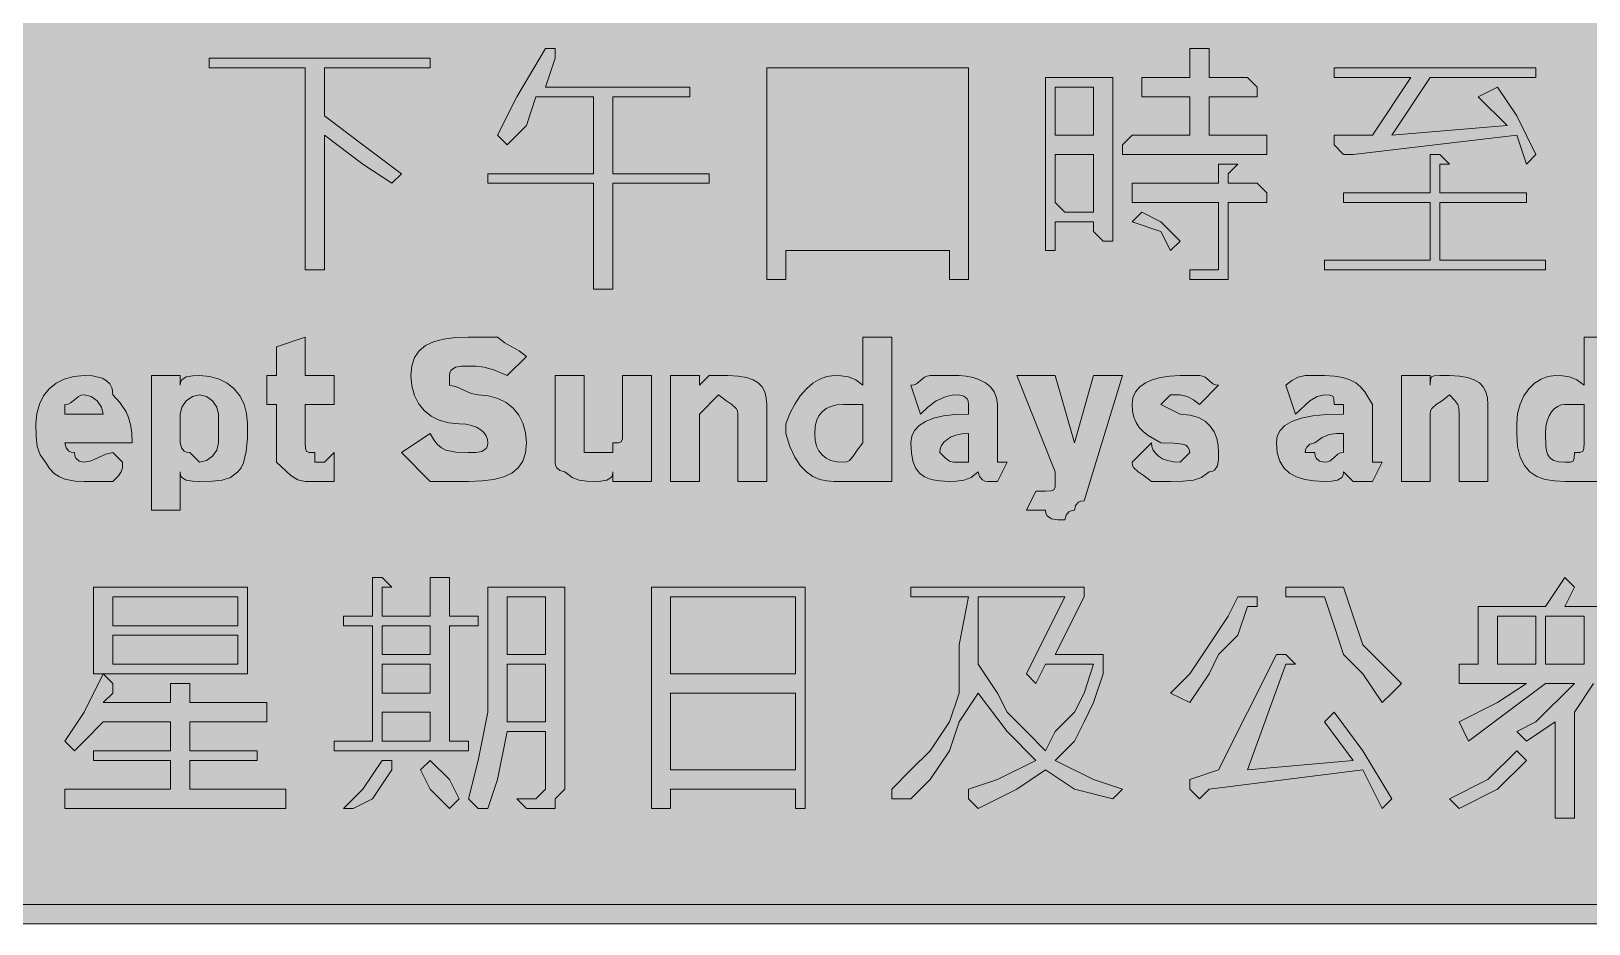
# Model space of a CAD drawing. Header units: metres. Extents: x 9 to 558, y 25 to 244.
# Drawn here: x 109.4 to 303.8, y 25.4 to 136.8 of the extents above; entities that cross this region are included whole.
import ezdxf

# ---------------------------------------------------------------- set-up
doc = ezdxf.new("R2010")
doc.units = ezdxf.units.M
doc.layers.add('FILL_BLACK_000000', color=7, linetype='Continuous', true_color=0x000000)
doc.layers.add('FILL_WHITE_FFFFFF', color=7, linetype='Continuous', true_color=0xffffff)

msp = doc.modelspace()

# ---------------------------------------------------------------- hatches: boundary and pattern name
at = {"layer": 'FILL_BLACK_000000', "true_color": 0x000000}
h = msp.add_hatch(color=7, dxfattribs=at)
h.dxf.hatch_style = 1
h.paths.add_polyline_path([(9.81, 238.59), (10.22, 239.36), (10.41, 240.24), (10.56, 240.99), (10.92, 241.76), (11.61, 242.64), (12.36, 243.24), (13.13, 243.65), (14.01, 243.84), (16.41, 243.84), (550.41, 243.84), (552.81, 243.84), (553.69, 243.65), (554.46, 243.24), (555.21, 242.64), (555.9, 241.76), (556.26, 240.99), (556.41, 240.24), (557.1, 239.36), (557.46, 238.59), (557.61, 237.84), (557.61, 31.44), (557.59, 30.73), (557.46, 30.24), (557.1, 29.75), (556.41, 29.04), (556.39, 28.33), (556.26, 27.84), (555.9, 27.35), (555.21, 26.64), (554.46, 26.04), (553.69, 25.63), (552.81, 25.44), (551.61, 25.44), (550.41, 25.44), (16.41, 25.44), (14.01, 25.44), (13.13, 25.63), (12.36, 26.04), (11.61, 26.64), (10.92, 27.35), (10.56, 27.84), (10.43, 28.33), (10.41, 29.04), (10.36, 29.44), (10.22, 29.75), (9.81, 30.24), (9.4, 30.73), (9.26, 31.04), (9.21, 31.44), (9.21, 237.84), (9.81, 238.59)])
h.paths.add_polyline_path([(15.21, 240.24), (14.01, 240.24), (13.61, 240.19), (13.32, 240.05), (12.96, 239.64), (12.81, 239.04), (12.81, 237.84), (12.81, 31.44), (12.81, 30.24), (12.83, 29.55), (12.96, 29.19), (13.32, 29.06), (14.01, 29.04), (14.16, 28.44), (14.52, 28.03), (14.81, 27.89), (15.21, 27.84), (551.61, 27.84), (552.21, 27.99), (552.62, 28.35), (552.76, 28.64), (552.81, 29.04), (553.21, 29.09), (553.5, 29.25), (553.86, 29.79), (553.99, 30.56), (554.01, 31.44), (554.01, 237.84), (553.99, 238.55), (553.86, 239.04), (553.5, 239.53), (552.81, 240.24), (551.61, 241.44), (15.21, 241.44), (15.21, 240.24)], flags=16)
h = msp.add_hatch(color=7, dxfattribs=at)
h.dxf.hatch_style = 1
h.paths.add_polyline_path([(191.61, 129.84), (191.61, 128.64), (182.01, 128.64), (182.01, 119.04), (194.01, 119.04), (194.01, 117.84), (182.01, 117.84), (182.01, 104.64), (179.61, 104.64), (179.61, 117.84), (166.41, 117.84), (166.41, 119.04), (179.61, 119.04), (179.61, 128.64), (172.41, 128.64), (171.21, 125.04), (168.81, 122.64), (167.61, 123.84), (170.01, 128.64), (173.61, 134.64), (174.81, 134.64), (174.81, 133.44), (173.61, 129.84), (191.61, 129.84)])
h = msp.add_hatch(color=7, dxfattribs=at)
h.dxf.hatch_style = 1
h.paths.add_polyline_path([(263.61, 122.64), (263.61, 121.44), (246.81, 121.44), (245.61, 121.44), (245.61, 122.64), (246.81, 123.84), (254.01, 123.84), (254.01, 128.64), (248.01, 128.64), (248.01, 129.84), (248.01, 131.04), (254.01, 131.04), (254.01, 134.64), (255.21, 134.64), (256.41, 134.64), (256.41, 133.44), (256.41, 131.04), (261.21, 131.04), (262.41, 129.84), (262.41, 128.64), (261.21, 128.64), (256.41, 128.64), (256.41, 123.84), (263.61, 123.84), (263.61, 122.64)])
h = msp.add_hatch(color=7, dxfattribs=at)
h.dxf.hatch_style = 1
h.paths.add_polyline_path([(159.21, 133.44), (159.21, 132.24), (146.01, 132.24), (146.01, 126.24), (150.81, 122.64), (155.61, 119.04), (154.41, 117.84), (150.81, 120.24), (146.01, 123.84), (146.01, 107.04), (143.61, 107.04), (143.61, 132.24), (131.61, 132.24), (131.61, 133.44), (159.21, 133.44)])
h = msp.add_hatch(color=7, dxfattribs=at)
h.dxf.hatch_style = 1
h.paths.add_polyline_path([(226.41, 132.24), (226.41, 105.84), (224.01, 105.84), (224.01, 109.44), (203.61, 109.44), (203.61, 105.84), (201.21, 105.84), (201.21, 132.24), (226.41, 132.24)])
h = msp.add_hatch(color=7, dxfattribs=at)
h.dxf.hatch_style = 1
h.paths.add_polyline_path([(292.41, 129.84), (294.81, 126.24), (297.21, 121.44), (296.01, 120.24), (294.81, 123.84), (274.41, 121.44), (273.21, 121.44), (272.01, 122.64), (272.01, 123.84), (276.81, 123.84), (281.61, 131.04), (272.01, 131.04), (272.01, 132.24), (297.21, 132.24), (297.21, 131.04), (284.01, 131.04), (279.21, 123.84), (293.61, 125.04), (290.01, 128.64), (292.41, 129.84)])
h = msp.add_hatch(color=7, dxfattribs=at)
h.dxf.hatch_style = 1
h.paths.add_polyline_path([(244.41, 111.84), (244.41, 110.64), (243.21, 110.64), (242.01, 111.84), (242.01, 113.04), (238.41, 113.04), (237.21, 113.04), (237.21, 109.44), (236.01, 109.44), (236.01, 131.04), (244.41, 131.04), (244.41, 111.84)])
h.paths.add_polyline_path([(242.01, 114.24), (242.01, 115.44), (242.01, 121.44), (238.41, 121.44), (237.21, 121.44), (237.21, 115.44), (238.41, 114.24), (242.01, 114.24)], flags=16)
h.paths.add_polyline_path([(238.41, 129.84), (237.21, 129.84), (237.21, 123.84), (238.41, 123.84), (242.01, 123.84), (242.01, 129.84), (238.41, 129.84)], flags=16)
h = msp.add_hatch(color=7, dxfattribs=at)
h.dxf.hatch_style = 1
h.paths.add_polyline_path([(298.41, 108.24), (298.41, 107.04), (270.81, 107.04), (270.81, 108.24), (284.01, 108.24), (284.01, 115.44), (273.21, 115.44), (273.21, 116.64), (284.01, 116.64), (284.01, 121.44), (285.21, 121.44), (286.41, 120.24), (285.21, 120.24), (285.21, 116.64), (296.01, 116.64), (296.01, 115.44), (285.21, 115.44), (285.21, 108.24), (298.41, 108.24)])
h = msp.add_hatch(color=7, dxfattribs=at)
h.dxf.hatch_style = 1
h.paths.add_polyline_path([(258.81, 120.24), (260.01, 120.24), (258.81, 119.04), (258.81, 117.84), (260.01, 117.84), (262.41, 117.84), (263.61, 116.64), (263.61, 115.44), (262.41, 115.44), (260.01, 115.44), (258.81, 115.44), (258.81, 107.04), (258.81, 105.84), (257.61, 105.84), (254.01, 105.84), (254.01, 107.04), (256.41, 107.04), (257.61, 107.04), (257.61, 108.24), (257.61, 115.44), (246.81, 115.44), (246.81, 116.64), (246.81, 117.84), (257.61, 117.84), (257.61, 120.24), (258.81, 120.24)])
h = msp.add_hatch(color=7, dxfattribs=at)
h.dxf.hatch_style = 1
h.paths.add_polyline_path([(250.41, 113.04), (252.81, 110.64), (251.61, 109.44), (250.41, 111.84), (246.81, 113.04), (248.01, 114.24), (250.41, 113.04)])
h = msp.add_hatch(color=7, dxfattribs=at)
h.dxf.hatch_style = 1
h.paths.add_polyline_path([(140.01, 90.24), (138.81, 90.24), (138.81, 93.84), (140.01, 93.84), (140.01, 97.44), (143.61, 98.64), (143.61, 93.84), (147.21, 93.84), (147.21, 90.24), (143.61, 90.24), (143.61, 85.44), (143.63, 84.75), (143.76, 84.39), (144.12, 84.26), (144.81, 84.24), (144.81, 83.04), (146.01, 83.04), (147.21, 84.24), (147.21, 80.64), (143.61, 80.64), (142.71, 80.85), (141.81, 81.39), (140.01, 83.04), (140.01, 90.24)])
h = msp.add_hatch(color=7, dxfattribs=at)
h.dxf.hatch_style = 1
h.paths.add_polyline_path([(161.61, 92.64), (162.51, 92.45), (163.41, 92.04), (164.31, 91.63), (165.21, 91.44), (166.5, 91.33), (167.67, 91.01), (168.69, 90.49), (169.56, 89.79), (170.26, 88.92), (170.78, 87.9), (171.1, 86.73), (171.21, 85.44), (171.1, 84.2), (170.76, 83.17), (170.2, 82.34), (169.41, 81.69), (168.4, 81.21), (167.16, 80.88), (165.7, 80.7), (164.01, 80.64), (159.21, 80.64), (155.61, 84.24), (159.21, 86.64), (159.66, 85.85), (160.13, 85.25), (160.62, 84.83), (161.16, 84.54), (162.42, 84.28), (164.01, 84.24), (164.89, 84.26), (165.66, 84.39), (166.2, 84.75), (166.36, 85.04), (166.41, 85.44), (166.35, 85.89), (166.18, 86.32), (165.9, 86.73), (165.51, 87.09), (165, 87.4), (164.38, 87.63), (163.65, 87.79), (162.81, 87.84), (161.52, 87.95), (160.35, 88.27), (159.33, 88.79), (158.46, 89.49), (157.76, 90.36), (157.24, 91.38), (156.92, 92.55), (156.81, 93.84), (156.92, 95.08), (157.26, 96.11), (157.82, 96.94), (158.61, 97.59), (159.62, 98.07), (160.86, 98.4), (162.32, 98.58), (164.01, 98.64), (167.61, 98.64), (168.51, 97.93), (169.41, 97.44), (170.31, 96.95), (171.21, 96.24), (168.81, 93.84), (167.22, 94.53), (165.96, 94.89), (164.93, 95.02), (164.01, 95.04), (163.13, 95.02), (162.36, 94.89), (161.82, 94.53), (161.66, 94.24), (161.61, 93.84), (161.61, 92.64)])
h = msp.add_hatch(color=7, dxfattribs=at)
h.dxf.hatch_style = 1
h.paths.add_polyline_path([(216.81, 98.64), (216.81, 80.64), (213.21, 80.64), (209.61, 80.64), (208.71, 80.7), (207.83, 80.9), (206.97, 81.27), (206.16, 81.84), (205.4, 82.63), (204.72, 83.68), (204.11, 85), (203.61, 86.64), (203.61, 87.84), (204.11, 89.13), (204.72, 90.3), (205.4, 91.32), (206.16, 92.19), (206.97, 92.89), (207.83, 93.41), (208.71, 93.73), (209.61, 93.84), (210.51, 93.82), (211.41, 93.69), (212.31, 93.33), (213.21, 92.64), (213.21, 98.64), (216.81, 98.64)])
h.paths.add_polyline_path([(213.21, 89.04), (213.21, 90.24), (212.01, 90.24), (210.81, 90.24), (209.97, 90.18), (209.23, 90.01), (208.62, 89.73), (208.11, 89.34), (207.72, 88.83), (207.43, 88.21), (207.27, 87.48), (207.21, 86.64), (207.27, 85.8), (207.43, 85.06), (207.72, 84.45), (208.11, 83.94), (208.62, 83.55), (209.23, 83.26), (209.97, 83.1), (210.81, 83.04), (211.21, 83.09), (211.52, 83.25), (212.01, 83.79), (212.5, 84.56), (213.21, 85.44), (213.21, 87.84), (213.21, 89.04)], flags=16)
h = msp.add_hatch(color=7, dxfattribs=at)
h.dxf.hatch_style = 1
h.paths.add_polyline_path([(306.81, 98.64), (306.81, 80.64), (303.21, 80.64), (300.81, 80.64), (299.52, 80.7), (298.35, 80.9), (297.33, 81.27), (296.46, 81.84), (295.76, 82.63), (295.24, 83.68), (294.92, 85), (294.81, 86.64), (294.81, 87.84), (294.92, 89.13), (295.22, 90.3), (295.7, 91.32), (296.31, 92.19), (297.04, 92.89), (297.85, 93.41), (298.71, 93.73), (299.61, 93.84), (300.51, 93.82), (301.41, 93.69), (302.31, 93.33), (303.21, 92.64), (303.21, 98.64), (306.81, 98.64)])
h.paths.add_polyline_path([(301.86, 83.19), (301.99, 83.55), (302.01, 84.24), (302.7, 84.26), (303.06, 84.39), (303.19, 84.75), (303.21, 85.44), (303.21, 87.84), (303.21, 89.04), (303.21, 90.24), (300.81, 90.24), (300.36, 90.18), (299.93, 90.01), (299.52, 89.73), (299.16, 89.34), (298.85, 88.83), (298.62, 88.21), (298.46, 87.48), (298.41, 86.64), (298.45, 85.06), (298.54, 84.45), (298.71, 83.94), (299, 83.55), (299.42, 83.26), (300.02, 83.1), (300.81, 83.04), (301.5, 83.06), (301.86, 83.19)], flags=16)
h = msp.add_hatch(color=7, dxfattribs=at)
h.dxf.hatch_style = 1
h.paths.add_polyline_path([(120.79, 82.33), (120.66, 81.84), (120.3, 81.35), (119.61, 80.64), (116.01, 80.64), (114.92, 80.68), (113.61, 80.94), (112.94, 81.23), (112.3, 81.65), (111.71, 82.25), (111.21, 83.04), (110.52, 83.96), (110.16, 84.99), (110.03, 86.25), (110.01, 87.84), (110.12, 89.13), (110.44, 90.3), (110.96, 91.32), (111.66, 92.19), (112.53, 92.89), (113.55, 93.41), (114.72, 93.73), (116.01, 93.84), (117.08, 93.8), (118.26, 93.54), (118.79, 93.25), (119.22, 92.83), (119.5, 92.23), (119.61, 91.44), (120.49, 90.5), (121.26, 89.34), (121.57, 88.6), (121.8, 87.73), (121.96, 86.68), (122.01, 85.44), (113.61, 85.44), (113.76, 84.84), (114.12, 84.43), (114.41, 84.29), (114.81, 84.24), (114.86, 83.84), (115, 83.55), (115.41, 83.19), (116.01, 83.04), (116.91, 83.23), (117.81, 83.64), (118.71, 84.05), (119.61, 84.24), (120.81, 83.04), (120.79, 82.33)])
h.paths.add_polyline_path([(118.2, 89.92), (117.66, 90.69), (116.89, 91.23), (116.01, 91.44), (115.61, 91.39), (115.3, 91.25), (114.81, 90.84), (114.32, 90.43), (114.01, 90.29), (113.61, 90.24), (113.61, 89.04), (118.41, 89.04), (118.2, 89.92)], flags=16)
h = msp.add_hatch(color=7, dxfattribs=at)
h.dxf.hatch_style = 1
h.paths.add_polyline_path([(128.01, 92.64), (128.06, 93.04), (128.22, 93.33), (128.76, 93.69), (129.53, 93.82), (130.41, 93.84), (131.7, 93.73), (132.87, 93.41), (133.89, 92.89), (134.76, 92.19), (135.46, 91.32), (135.98, 90.3), (136.3, 89.13), (136.41, 87.84), (136.39, 86.06), (136.26, 84.39), (135.9, 82.95), (135.61, 82.34), (135.21, 81.84), (134.29, 81.15), (133.26, 80.79), (132, 80.66), (130.41, 80.64), (129.53, 80.66), (128.76, 80.79), (128.22, 81.15), (128.06, 81.44), (128.01, 81.84), (128.01, 77.04), (124.41, 77.04), (124.41, 93.84), (128.01, 93.84), (128.01, 92.64)])
h.paths.add_polyline_path([(132.06, 83.79), (132.6, 84.56), (132.81, 85.44), (132.81, 89.04), (132.6, 89.92), (132.06, 90.69), (131.29, 91.23), (130.41, 91.44), (129.53, 91.23), (128.76, 90.69), (128.22, 89.92), (128.01, 89.04), (128.01, 85.44), (128.16, 84.84), (128.52, 84.43), (128.81, 84.29), (129.21, 84.24), (130.41, 83.04), (131.29, 83.25), (132.06, 83.79)], flags=16)
h = msp.add_hatch(color=7, dxfattribs=at)
h.dxf.hatch_style = 1
h.paths.add_polyline_path([(181.96, 81.44), (181.8, 81.15), (181.26, 80.79), (180.49, 80.66), (179.61, 80.64), (178.71, 80.66), (177.81, 80.79), (176.91, 81.15), (176.01, 81.84), (175.41, 81.99), (175, 82.35), (174.86, 82.64), (174.81, 83.04), (174.81, 84.24), (174.81, 93.84), (178.41, 93.84), (178.41, 85.44), (178.41, 84.24), (180.81, 84.24), (182.01, 84.24), (182.01, 85.44), (182.7, 85.46), (183.06, 85.59), (183.19, 85.95), (183.21, 86.64), (183.21, 93.84), (186.81, 93.84), (186.81, 80.64), (182.01, 80.64), (182.01, 81.84), (181.96, 81.44)])
h = msp.add_hatch(color=7, dxfattribs=at)
h.dxf.hatch_style = 1
h.paths.add_polyline_path([(192.81, 93.84), (192.81, 92.64), (194.01, 93.84), (196.41, 93.84), (197.65, 93.78), (198.68, 93.61), (199.51, 93.33), (200.16, 92.94), (200.64, 92.43), (200.97, 91.81), (201.15, 91.08), (201.21, 90.24), (201.21, 89.04), (201.21, 80.64), (197.61, 80.64), (197.61, 87.84), (197.61, 89.04), (197.56, 89.44), (197.4, 89.75), (196.86, 90.24), (196.09, 90.73), (195.21, 91.44), (192.81, 89.04), (192.81, 80.64), (189.21, 80.64), (189.21, 93.84), (192.81, 93.84)])
h = msp.add_hatch(color=7, dxfattribs=at)
h.dxf.hatch_style = 1
h.paths.add_polyline_path([(226.36, 90.64), (226.22, 90.93), (225.81, 91.29), (225.21, 91.44), (224.36, 91.39), (223.62, 91.23), (222.36, 90.69), (221.33, 89.92), (220.41, 89.04), (219.21, 92.64), (219.61, 92.69), (219.92, 92.83), (220.41, 93.24), (220.9, 93.65), (221.21, 93.79), (221.61, 93.84), (225.21, 93.84), (226.11, 93.78), (226.97, 93.61), (227.78, 93.33), (228.51, 92.94), (229.12, 92.43), (229.6, 91.81), (229.9, 91.08), (230.01, 90.24), (230.01, 84.24), (230.01, 83.04), (231.21, 83.04), (230.01, 80.64), (228.81, 80.64), (228.41, 80.69), (228.12, 80.83), (227.76, 81.24), (227.61, 81.84), (226.71, 81.15), (225.81, 80.79), (224.91, 80.66), (224.01, 80.64), (222.77, 80.7), (221.74, 80.88), (220.91, 81.21), (220.26, 81.69), (219.78, 82.34), (219.45, 83.17), (219.27, 84.2), (219.21, 85.44), (219.32, 86.28), (219.66, 87.01), (220.22, 87.63), (221.01, 88.14), (222.02, 88.53), (223.26, 88.81), (224.72, 88.98), (226.41, 89.04), (226.41, 90.24), (226.36, 90.64)])
h.paths.add_polyline_path([(224.83, 86.43), (224.22, 86.2), (223.71, 85.89), (223.32, 85.53), (223.03, 85.12), (222.87, 84.69), (222.81, 84.24), (223.52, 83.55), (224.01, 83.19), (224.5, 83.06), (225.21, 83.04), (226.41, 83.04), (226.41, 84.24), (226.41, 86.64), (225.57, 86.59), (224.83, 86.43)], flags=16)
h = msp.add_hatch(color=7, dxfattribs=at)
h.dxf.hatch_style = 1
h.paths.add_polyline_path([(239.61, 85.44), (242.01, 93.84), (245.61, 93.84), (240.81, 78.24), (240.41, 78.19), (240.12, 78.05), (239.76, 77.64), (239.61, 77.04), (239.21, 76.99), (238.92, 76.85), (238.56, 76.44), (238.41, 75.84), (237.53, 75.86), (236.76, 75.99), (236.22, 76.35), (236.06, 76.64), (236.01, 77.04), (233.61, 77.04), (234.81, 79.44), (236.01, 79.44), (236.7, 79.46), (237.06, 79.59), (237.19, 79.95), (237.21, 80.64), (237.21, 81.84), (232.41, 93.84), (237.21, 93.84), (239.61, 85.44)])
h = msp.add_hatch(color=7, dxfattribs=at)
h.dxf.hatch_style = 1
h.paths.add_polyline_path([(254.05, 88.93), (255.08, 88.63), (255.91, 88.15), (256.56, 87.54), (257.04, 86.81), (257.37, 86), (257.55, 85.14), (257.61, 84.24), (257.59, 83.36), (257.46, 82.59), (257.1, 82.05), (256.81, 81.89), (256.41, 81.84), (255.49, 81.15), (254.46, 80.79), (253.2, 80.66), (251.61, 80.64), (249.21, 80.64), (248.33, 81.35), (247.56, 81.84), (247.02, 82.33), (246.86, 82.64), (246.81, 83.04), (249.21, 85.44), (249.27, 84.99), (249.44, 84.56), (249.72, 84.15), (250.11, 83.79), (250.62, 83.48), (251.23, 83.25), (251.97, 83.09), (252.81, 83.04), (254.01, 84.24), (253.95, 84.64), (253.78, 84.93), (253.5, 85.15), (253.11, 85.29), (251.98, 85.42), (250.41, 85.44), (248.83, 86.36), (248.22, 86.85), (247.71, 87.39), (247.32, 87.98), (247.03, 88.65), (246.87, 89.39), (246.81, 90.24), (246.92, 91.08), (247.24, 91.81), (247.76, 92.43), (248.46, 92.94), (249.33, 93.33), (250.35, 93.61), (251.52, 93.78), (252.81, 93.84), (255.21, 93.84), (255.61, 93.79), (255.92, 93.65), (256.41, 93.24), (256.9, 92.83), (257.21, 92.69), (257.61, 92.64), (255.21, 90.24), (254.46, 90.84), (253.69, 91.25), (252.81, 91.44), (251.61, 91.44), (250.41, 90.24), (252.81, 89.04), (254.05, 88.93)])
h = msp.add_hatch(color=7, dxfattribs=at)
h.dxf.hatch_style = 1
h.paths.add_polyline_path([(272.01, 90.24), (271.99, 90.93), (271.86, 91.29), (271.5, 91.42), (270.81, 91.44), (269.91, 91.23), (269.01, 90.69), (267.21, 89.04), (266.01, 92.64), (266.76, 93.24), (267.53, 93.65), (268.41, 93.84), (270.81, 93.84), (272.05, 93.78), (273.1, 93.61), (273.97, 93.33), (274.71, 92.94), (275.33, 92.43), (275.87, 91.81), (276.81, 90.24), (276.81, 84.24), (276.81, 83.04), (278.01, 83.04), (276.81, 80.64), (274.41, 80.64), (273.21, 81.84), (273.16, 81.44), (273, 81.15), (272.46, 80.79), (271.69, 80.66), (270.81, 80.64), (269.52, 80.7), (268.35, 80.88), (267.33, 81.21), (266.46, 81.69), (265.76, 82.34), (265.24, 83.17), (264.92, 84.2), (264.81, 85.44), (264.92, 86.28), (265.28, 87.01), (265.89, 87.63), (266.76, 88.14), (267.92, 88.53), (269.37, 88.81), (271.13, 88.98), (273.21, 89.04), (273.21, 90.24), (272.01, 90.24)])
h.paths.add_polyline_path([(269.66, 83.84), (269.8, 83.55), (270.21, 83.19), (270.81, 83.04), (271.21, 83.09), (271.52, 83.23), (272.01, 83.64), (272.5, 84.05), (272.81, 84.19), (273.21, 84.24), (273.21, 86.64), (272.31, 86.62), (271.41, 86.49), (270.51, 86.13), (269.61, 85.44), (269.01, 85.29), (268.6, 84.93), (268.46, 84.64), (268.41, 84.24), (269.61, 84.24), (269.66, 83.84)], flags=16)
h = msp.add_hatch(color=7, dxfattribs=at)
h.dxf.hatch_style = 1
h.paths.add_polyline_path([(285.53, 90.73), (284.76, 90.24), (284.22, 89.75), (284.06, 89.44), (284.01, 89.04), (284.01, 80.64), (280.41, 80.64), (280.41, 93.84), (284.01, 93.84), (284.01, 92.64), (284.03, 93.33), (284.16, 93.69), (284.52, 93.82), (285.21, 93.84), (286.41, 93.84), (287.65, 93.78), (288.68, 93.61), (289.51, 93.33), (290.16, 92.94), (290.64, 92.43), (290.97, 91.81), (291.15, 91.08), (291.21, 90.24), (291.21, 89.04), (291.21, 80.64), (287.61, 80.64), (287.61, 87.84), (287.61, 89.04), (287.59, 89.75), (287.46, 90.24), (287.1, 90.73), (286.41, 91.44), (285.53, 90.73)])
h = msp.add_hatch(color=7, dxfattribs=at)
h.dxf.hatch_style = 1
h.paths.add_polyline_path([(161.61, 48.24), (164.01, 48.24), (164.01, 47.04), (148.41, 47.04), (147.21, 47.04), (147.21, 48.24), (148.41, 48.24), (152.01, 48.24), (152.01, 62.64), (148.41, 62.64), (148.41, 63.84), (152.01, 63.84), (152.01, 68.64), (153.21, 68.64), (154.41, 67.44), (153.21, 67.44), (153.21, 63.84), (154.41, 63.84), (159.21, 63.84), (159.21, 68.64), (160.41, 68.64), (161.61, 68.64), (161.61, 67.44), (161.61, 63.84), (164.01, 63.84), (165.21, 63.84), (165.21, 62.64), (164.01, 62.64), (161.61, 62.64), (161.61, 48.24)])
h.paths.add_polyline_path([(153.21, 54.24), (154.41, 54.24), (159.21, 54.24), (159.21, 57.84), (154.41, 57.84), (153.21, 57.84), (153.21, 54.24)], flags=16)
h.paths.add_polyline_path([(153.21, 59.04), (154.41, 59.04), (159.21, 59.04), (159.21, 62.64), (154.41, 62.64), (153.21, 62.64), (153.21, 59.04)], flags=16)
h.paths.add_polyline_path([(153.21, 48.24), (154.41, 48.24), (159.21, 48.24), (159.21, 51.84), (154.41, 51.84), (153.21, 51.84), (153.21, 48.24)], flags=16)
h = msp.add_hatch(color=7, dxfattribs=at)
h.dxf.hatch_style = 1
h.paths.add_polyline_path([(315.21, 55.44), (304.41, 55.44), (302.01, 51.84), (302.01, 38.64), (299.61, 38.64), (299.61, 50.64), (296.01, 48.24), (294.81, 49.44), (297.21, 50.64), (298.41, 51.84), (300.81, 54.24), (302.01, 55.44), (298.41, 55.44), (293.61, 51.84), (288.81, 48.24), (287.61, 50.64), (292.41, 53.04), (296.01, 55.44), (287.61, 55.44), (287.61, 57.84), (290.01, 57.84), (290.01, 65.04), (298.41, 65.04), (300.81, 68.64), (302.01, 67.44), (300.81, 65.04), (311.61, 65.04), (311.61, 57.84), (315.21, 57.84), (315.21, 55.44)])
h.paths.add_polyline_path([(297.21, 57.84), (297.21, 63.84), (292.41, 63.84), (292.41, 57.84), (297.21, 57.84)], flags=16)
h.paths.add_polyline_path([(303.21, 63.84), (298.41, 63.84), (298.41, 57.84), (303.21, 57.84), (303.21, 63.84)], flags=16)
h.paths.add_polyline_path([(305.61, 63.84), (305.61, 57.84), (309.21, 57.84), (309.21, 63.84), (305.61, 63.84)], flags=16)
h = msp.add_hatch(color=7, dxfattribs=at)
h.dxf.hatch_style = 1
h.paths.add_polyline_path([(136.41, 67.44), (136.41, 56.64), (117.21, 56.64), (117.21, 67.44), (136.41, 67.44)])
h.paths.add_polyline_path([(135.21, 66.24), (119.61, 66.24), (119.61, 65.04), (119.61, 62.64), (135.21, 62.64), (135.21, 65.04), (135.21, 66.24)], flags=16)
h.paths.add_polyline_path([(119.61, 59.04), (119.61, 57.84), (135.21, 57.84), (135.21, 59.04), (135.21, 61.44), (119.61, 61.44), (119.61, 59.04)], flags=16)
h = msp.add_hatch(color=7, dxfattribs=at)
h.dxf.hatch_style = 1
h.paths.add_polyline_path([(166.41, 39.84), (165.21, 39.84), (164.01, 41.04), (165.21, 45.84), (166.41, 51.84), (166.41, 59.04), (166.41, 67.44), (176.01, 67.44), (176.01, 44.64), (176.01, 42.24), (174.81, 41.04), (174.81, 39.84), (171.21, 39.84), (170.01, 41.04), (171.21, 41.04), (172.41, 41.04), (173.61, 42.24), (173.61, 43.44), (173.61, 44.64), (173.61, 49.44), (168.81, 49.44), (167.61, 43.44), (166.41, 39.84)])
h.paths.add_polyline_path([(173.61, 50.64), (173.61, 57.84), (168.81, 57.84), (168.81, 50.64), (173.61, 50.64)], flags=16)
h.paths.add_polyline_path([(168.81, 59.04), (173.61, 59.04), (173.61, 66.24), (168.81, 66.24), (168.81, 59.04)], flags=16)
h = msp.add_hatch(color=7, dxfattribs=at)
h.dxf.hatch_style = 1
h.paths.add_polyline_path([(186.81, 67.44), (206.01, 67.44), (206.01, 39.84), (204.81, 39.84), (204.81, 42.24), (189.21, 42.24), (189.21, 39.84), (186.81, 39.84), (186.81, 67.44)])
h.paths.add_polyline_path([(204.81, 54.24), (189.21, 54.24), (189.21, 44.64), (204.81, 44.64), (204.81, 54.24)], flags=16)
h.paths.add_polyline_path([(189.21, 56.64), (204.81, 56.64), (204.81, 66.24), (189.21, 66.24), (189.21, 56.64)], flags=16)
h = msp.add_hatch(color=7, dxfattribs=at)
h.dxf.hatch_style = 1
h.paths.add_polyline_path([(226.41, 42.24), (230.01, 43.44), (234.81, 45.84), (231.21, 49.44), (227.61, 54.24), (225.21, 50.64), (224.01, 47.04), (221.61, 43.44), (219.21, 41.04), (218.01, 41.04), (216.81, 41.04), (216.81, 42.24), (219.21, 44.64), (221.61, 47.04), (224.01, 50.64), (225.21, 54.24), (225.21, 60.24), (226.41, 66.24), (219.21, 66.24), (219.21, 67.44), (239.61, 67.44), (240.81, 67.44), (240.81, 66.24), (237.21, 59.04), (242.01, 59.04), (243.21, 59.04), (243.21, 57.84), (243.21, 56.64), (242.01, 53.04), (240.81, 50.64), (239.61, 48.24), (237.21, 45.84), (242.01, 43.44), (245.61, 42.24), (244.41, 41.04), (239.61, 42.24), (236.01, 44.64), (232.41, 42.24), (227.61, 39.84), (226.41, 41.04), (226.41, 42.24)])
h.paths.add_polyline_path([(236.01, 47.04), (237.21, 49.44), (239.61, 51.84), (240.81, 54.24), (242.01, 57.84), (236.01, 57.84), (234.81, 55.44), (233.61, 56.64), (238.41, 66.24), (227.61, 66.24), (227.61, 57.84), (230.01, 54.24), (231.21, 51.84), (233.61, 49.44), (236.01, 47.04)], flags=16)
h = msp.add_hatch(color=7, dxfattribs=at)
h.dxf.hatch_style = 1
h.paths.add_polyline_path([(262.41, 66.24), (262.41, 65.04), (261.21, 65.04), (260.01, 61.44), (257.61, 59.04), (256.41, 56.64), (254.01, 53.04), (251.61, 54.24), (254.01, 56.64), (256.41, 60.24), (258.81, 63.84), (260.01, 66.24), (261.21, 66.24), (262.41, 66.24)])
h = msp.add_hatch(color=7, dxfattribs=at)
h.dxf.hatch_style = 1
h.paths.add_polyline_path([(266.01, 67.44), (273.21, 67.44), (274.41, 63.84), (275.61, 60.24), (278.01, 57.84), (280.41, 55.44), (279.21, 54.24), (278.01, 53.04), (275.61, 56.64), (273.21, 59.04), (272.01, 62.64), (270.81, 66.24), (266.01, 66.24), (266.01, 67.44)])
h = msp.add_hatch(color=7, dxfattribs=at)
h.dxf.hatch_style = 1
h.paths.add_polyline_path([(267.21, 57.84), (266.01, 57.84), (261.21, 44.64), (274.41, 45.84), (270.81, 50.64), (272.01, 51.84), (275.61, 47.04), (279.21, 41.04), (278.01, 39.84), (275.61, 44.64), (256.41, 42.24), (255.21, 41.04), (254.01, 42.24), (254.01, 43.44), (257.61, 44.64), (264.81, 59.04), (266.01, 59.04), (267.21, 57.84)])
h = msp.add_hatch(color=7, dxfattribs=at)
h.dxf.hatch_style = 1
h.paths.add_polyline_path([(126.81, 55.44), (128.01, 55.44), (129.21, 55.44), (129.21, 54.24), (129.21, 53.04), (138.81, 53.04), (138.81, 51.84), (138.81, 50.64), (129.21, 50.64), (129.21, 47.04), (137.61, 47.04), (137.61, 45.84), (129.21, 45.84), (129.21, 42.24), (141.21, 42.24), (141.21, 41.04), (141.21, 39.84), (113.61, 39.84), (113.61, 41.04), (113.61, 42.24), (126.81, 42.24), (126.81, 45.84), (118.41, 45.84), (117.21, 45.84), (117.21, 47.04), (118.41, 47.04), (126.81, 47.04), (126.81, 50.64), (118.41, 50.64), (116.01, 48.24), (114.81, 47.04), (113.61, 48.24), (116.01, 51.84), (118.41, 56.64), (119.61, 55.44), (119.61, 54.24), (118.41, 53.04), (126.81, 53.04), (126.81, 55.44)])
h = msp.add_hatch(color=7, dxfattribs=at)
h.dxf.hatch_style = 1
h.paths.add_polyline_path([(291.21, 43.44), (294.81, 47.04), (296.01, 45.84), (292.41, 42.24), (287.61, 39.84), (286.41, 41.04), (291.21, 43.44)])
h = msp.add_hatch(color=7, dxfattribs=at)
h.dxf.hatch_style = 1
h.paths.add_polyline_path([(149.61, 39.84), (148.41, 39.84), (150.81, 42.24), (153.21, 45.84), (154.41, 45.84), (154.41, 44.64), (152.01, 41.04), (149.61, 39.84)])
h = msp.add_hatch(color=7, dxfattribs=at)
h.dxf.hatch_style = 1
h.paths.add_polyline_path([(159.21, 42.24), (158.01, 44.64), (159.21, 45.84), (161.61, 43.44), (162.81, 41.04), (161.61, 39.84), (159.21, 42.24)])
at = {"layer": 'FILL_WHITE_FFFFFF', "true_color": 0xffffff}
h = msp.add_hatch(color=7, dxfattribs=at)
h.dxf.hatch_style = 1
h.paths.add_polyline_path([(552.06, 241.38), (552.49, 241.21), (552.9, 240.93), (553.26, 240.54), (553.57, 240.03), (553.8, 239.41), (553.96, 238.68), (554.01, 237.84), (554.01, 31.44), (553.96, 30.6), (553.8, 29.86), (553.57, 29.25), (553.26, 28.74), (552.9, 28.35), (552.49, 28.06), (552.06, 27.9), (551.61, 27.84), (15.21, 27.84), (14.81, 27.89), (14.52, 28.03), (14.16, 28.44), (14.01, 29.04), (13.61, 29.09), (13.32, 29.25), (12.96, 29.79), (12.83, 30.56), (12.81, 31.44), (12.81, 237.84), (12.81, 239.04), (12.96, 239.64), (13.32, 240.05), (13.61, 240.19), (14.01, 240.24), (15.21, 241.44), (551.61, 241.44), (552.06, 241.38)])

# ---------------------------------------------------------------- linework, layer by layer
at = {"layer": 'FILL_BLACK_000000', "lineweight": 0, "true_color": 0x000000}
for points in [[(551.61, 241.44), (15.21, 241.44), (15.21, 240.24), (14.01, 240.24), (13.61, 240.19), (13.32, 240.05), (12.96, 239.64), (12.81, 239.04), (12.81, 237.84), (12.81, 31.44), (12.81, 30.24), (12.83, 29.55), (12.96, 29.19), (13.32, 29.06), (14.01, 29.04), (14.16, 28.44), (14.52, 28.03), (14.81, 27.89), (15.21, 27.84), (551.61, 27.84)], [(306.81, 80.64), (303.21, 80.64), (300.81, 80.64), (299.52, 80.7), (298.35, 80.9), (297.33, 81.27), (296.46, 81.84), (295.76, 82.63), (295.24, 83.68), (294.92, 85), (294.81, 86.64), (294.81, 87.84), (294.92, 89.13), (295.22, 90.3), (295.7, 91.32), (296.31, 92.19), (297.04, 92.89), (297.85, 93.41), (298.71, 93.73), (299.61, 93.84), (300.51, 93.82), (301.41, 93.69), (302.31, 93.33), (303.21, 92.64), (303.21, 98.64), (306.81, 98.64)], [(304.41, 55.44), (302.01, 51.84), (302.01, 38.64), (299.61, 38.64), (299.61, 50.64), (296.01, 48.24), (294.81, 49.44), (297.21, 50.64), (298.41, 51.84), (300.81, 54.24), (302.01, 55.44), (298.41, 55.44), (293.61, 51.84), (288.81, 48.24), (287.61, 50.64), (292.41, 53.04), (296.01, 55.44), (287.61, 55.44), (287.61, 57.84), (290.01, 57.84), (290.01, 65.04), (298.41, 65.04), (300.81, 68.64), (302.01, 67.44), (300.81, 65.04), (311.61, 65.04)], [(550.41, 25.44), (16.41, 25.44)]]:
    msp.add_lwpolyline(points, dxfattribs=at)
for points in [[(191.61, 129.84), (191.61, 128.64), (182.01, 128.64), (182.01, 119.04), (194.01, 119.04), (194.01, 117.84), (182.01, 117.84), (182.01, 104.64), (179.61, 104.64), (179.61, 117.84), (166.41, 117.84), (166.41, 119.04), (179.61, 119.04), (179.61, 128.64), (172.41, 128.64), (171.21, 125.04), (168.81, 122.64), (167.61, 123.84), (170.01, 128.64), (173.61, 134.64), (174.81, 134.64), (174.81, 133.44), (173.61, 129.84)], [(263.61, 122.64), (263.61, 121.44), (246.81, 121.44), (245.61, 121.44), (245.61, 122.64), (246.81, 123.84), (254.01, 123.84), (254.01, 128.64), (248.01, 128.64), (248.01, 129.84), (248.01, 131.04), (254.01, 131.04), (254.01, 134.64), (255.21, 134.64), (256.41, 134.64), (256.41, 133.44), (256.41, 131.04), (261.21, 131.04), (262.41, 129.84), (262.41, 128.64), (261.21, 128.64), (256.41, 128.64), (256.41, 123.84), (263.61, 123.84)], [(159.21, 133.44), (159.21, 132.24), (146.01, 132.24), (146.01, 126.24), (150.81, 122.64), (155.61, 119.04), (154.41, 117.84), (150.81, 120.24), (146.01, 123.84), (146.01, 107.04), (143.61, 107.04), (143.61, 132.24), (131.61, 132.24), (131.61, 133.44)], [(226.41, 132.24), (226.41, 105.84), (224.01, 105.84), (224.01, 109.44), (203.61, 109.44), (203.61, 105.84), (201.21, 105.84), (201.21, 132.24)], [(292.41, 129.84), (294.81, 126.24), (297.21, 121.44), (296.01, 120.24), (294.81, 123.84), (274.41, 121.44), (273.21, 121.44), (272.01, 122.64), (272.01, 123.84), (276.81, 123.84), (281.61, 131.04), (272.01, 131.04), (272.01, 132.24), (297.21, 132.24), (297.21, 131.04), (284.01, 131.04), (279.21, 123.84), (293.61, 125.04), (290.01, 128.64)], [(244.41, 111.84), (244.41, 110.64), (243.21, 110.64), (242.01, 111.84), (242.01, 113.04), (238.41, 113.04), (237.21, 113.04), (237.21, 109.44), (236.01, 109.44), (236.01, 131.04), (244.41, 131.04)], [(238.41, 129.84), (237.21, 129.84), (237.21, 123.84), (238.41, 123.84), (242.01, 123.84), (242.01, 129.84)], [(242.01, 114.24), (242.01, 115.44), (242.01, 121.44), (238.41, 121.44), (237.21, 121.44), (237.21, 115.44), (238.41, 114.24)], [(298.41, 108.24), (298.41, 107.04), (270.81, 107.04), (270.81, 108.24), (284.01, 108.24), (284.01, 115.44), (273.21, 115.44), (273.21, 116.64), (284.01, 116.64), (284.01, 121.44), (285.21, 121.44), (286.41, 120.24), (285.21, 120.24), (285.21, 116.64), (296.01, 116.64), (296.01, 115.44), (285.21, 115.44), (285.21, 108.24)], [(258.81, 120.24), (260.01, 120.24), (258.81, 119.04), (258.81, 117.84), (260.01, 117.84), (262.41, 117.84), (263.61, 116.64), (263.61, 115.44), (262.41, 115.44), (260.01, 115.44), (258.81, 115.44), (258.81, 107.04), (258.81, 105.84), (257.61, 105.84), (254.01, 105.84), (254.01, 107.04), (256.41, 107.04), (257.61, 107.04), (257.61, 108.24), (257.61, 115.44), (246.81, 115.44), (246.81, 116.64), (246.81, 117.84), (257.61, 117.84), (257.61, 120.24)], [(250.41, 113.04), (252.81, 110.64), (251.61, 109.44), (250.41, 111.84), (246.81, 113.04), (248.01, 114.24)], [(140.01, 90.24), (138.81, 90.24), (138.81, 93.84), (140.01, 93.84), (140.01, 97.44), (143.61, 98.64), (143.61, 93.84), (147.21, 93.84), (147.21, 90.24), (143.61, 90.24), (143.61, 85.44), (143.63, 84.75), (143.76, 84.39), (144.12, 84.26), (144.81, 84.24), (144.81, 83.04), (146.01, 83.04), (147.21, 84.24), (147.21, 80.64), (143.61, 80.64), (142.71, 80.85), (141.81, 81.39), (140.01, 83.04)], [(161.61, 92.64), (162.51, 92.45), (163.41, 92.04), (164.31, 91.63), (165.21, 91.44), (166.5, 91.33), (167.67, 91.01), (168.69, 90.49), (169.56, 89.79), (170.26, 88.92), (170.78, 87.9), (171.1, 86.73), (171.21, 85.44), (171.1, 84.2), (170.76, 83.17), (170.2, 82.34), (169.41, 81.69), (168.4, 81.21), (167.16, 80.88), (165.7, 80.7), (164.01, 80.64), (159.21, 80.64), (155.61, 84.24), (159.21, 86.64), (159.66, 85.85), (160.13, 85.25), (160.62, 84.83), (161.16, 84.54), (162.42, 84.28), (164.01, 84.24), (164.89, 84.26), (165.66, 84.39), (166.2, 84.75), (166.36, 85.04), (166.41, 85.44), (166.35, 85.89), (166.18, 86.32), (165.9, 86.73), (165.51, 87.09), (165, 87.4), (164.38, 87.63), (163.65, 87.79), (162.81, 87.84), (161.52, 87.95), (160.35, 88.27), (159.33, 88.79), (158.46, 89.49), (157.76, 90.36), (157.24, 91.38), (156.92, 92.55), (156.81, 93.84), (156.92, 95.08), (157.26, 96.11), (157.82, 96.94), (158.61, 97.59), (159.62, 98.07), (160.86, 98.4), (162.32, 98.58), (164.01, 98.64), (167.61, 98.64), (168.51, 97.93), (169.41, 97.44), (170.31, 96.95), (171.21, 96.24), (168.81, 93.84), (167.22, 94.53), (165.96, 94.89), (164.93, 95.02), (164.01, 95.04), (163.13, 95.02), (162.36, 94.89), (161.82, 94.53), (161.66, 94.24), (161.61, 93.84)], [(216.81, 98.64), (216.81, 80.64), (213.21, 80.64), (209.61, 80.64), (208.71, 80.7), (207.83, 80.9), (206.97, 81.27), (206.16, 81.84), (205.4, 82.63), (204.72, 83.68), (204.11, 85), (203.61, 86.64), (203.61, 87.84), (204.11, 89.13), (204.72, 90.3), (205.4, 91.32), (206.16, 92.19), (206.97, 92.89), (207.83, 93.41), (208.71, 93.73), (209.61, 93.84), (210.51, 93.82), (211.41, 93.69), (212.31, 93.33), (213.21, 92.64), (213.21, 98.64)], [(120.79, 82.33), (120.66, 81.84), (120.3, 81.35), (119.61, 80.64), (116.01, 80.64), (114.92, 80.68), (113.61, 80.94), (112.94, 81.23), (112.3, 81.65), (111.71, 82.25), (111.21, 83.04), (110.52, 83.96), (110.16, 84.99), (110.03, 86.25), (110.01, 87.84), (110.12, 89.13), (110.44, 90.3), (110.96, 91.32), (111.66, 92.19), (112.53, 92.89), (113.55, 93.41), (114.72, 93.73), (116.01, 93.84), (117.08, 93.8), (118.26, 93.54), (118.79, 93.25), (119.22, 92.83), (119.5, 92.23), (119.61, 91.44), (120.49, 90.5), (121.26, 89.34), (121.57, 88.6), (121.8, 87.73), (121.96, 86.68), (122.01, 85.44), (113.61, 85.44), (113.76, 84.84), (114.12, 84.43), (114.41, 84.29), (114.81, 84.24), (114.86, 83.84), (115, 83.55), (115.41, 83.19), (116.01, 83.04), (116.91, 83.23), (117.81, 83.64), (118.71, 84.05), (119.61, 84.24), (120.81, 83.04)], [(128.01, 92.64), (128.06, 93.04), (128.22, 93.33), (128.76, 93.69), (129.53, 93.82), (130.41, 93.84), (131.7, 93.73), (132.87, 93.41), (133.89, 92.89), (134.76, 92.19), (135.46, 91.32), (135.98, 90.3), (136.3, 89.13), (136.41, 87.84), (136.39, 86.06), (136.26, 84.39), (135.9, 82.95), (135.61, 82.34), (135.21, 81.84), (134.29, 81.15), (133.26, 80.79), (132, 80.66), (130.41, 80.64), (129.53, 80.66), (128.76, 80.79), (128.22, 81.15), (128.06, 81.44), (128.01, 81.84), (128.01, 77.04), (124.41, 77.04), (124.41, 93.84), (128.01, 93.84)], [(181.96, 81.44), (181.8, 81.15), (181.26, 80.79), (180.49, 80.66), (179.61, 80.64), (178.71, 80.66), (177.81, 80.79), (176.91, 81.15), (176.01, 81.84), (175.41, 81.99), (175, 82.35), (174.86, 82.64), (174.81, 83.04), (174.81, 84.24), (174.81, 93.84), (178.41, 93.84), (178.41, 85.44), (178.41, 84.24), (180.81, 84.24), (182.01, 84.24), (182.01, 85.44), (182.7, 85.46), (183.06, 85.59), (183.19, 85.95), (183.21, 86.64), (183.21, 93.84), (186.81, 93.84), (186.81, 80.64), (182.01, 80.64), (182.01, 81.84)], [(192.81, 93.84), (192.81, 92.64), (194.01, 93.84), (196.41, 93.84), (197.65, 93.78), (198.68, 93.61), (199.51, 93.33), (200.16, 92.94), (200.64, 92.43), (200.97, 91.81), (201.15, 91.08), (201.21, 90.24), (201.21, 89.04), (201.21, 80.64), (197.61, 80.64), (197.61, 87.84), (197.61, 89.04), (197.56, 89.44), (197.4, 89.75), (196.86, 90.24), (196.09, 90.73), (195.21, 91.44), (192.81, 89.04), (192.81, 80.64), (189.21, 80.64), (189.21, 93.84)], [(226.36, 90.64), (226.22, 90.93), (225.81, 91.29), (225.21, 91.44), (224.36, 91.39), (223.62, 91.23), (222.36, 90.69), (221.33, 89.92), (220.41, 89.04), (219.21, 92.64), (219.61, 92.69), (219.92, 92.83), (220.41, 93.24), (220.9, 93.65), (221.21, 93.79), (221.61, 93.84), (225.21, 93.84), (226.11, 93.78), (226.97, 93.61), (227.78, 93.33), (228.51, 92.94), (229.12, 92.43), (229.6, 91.81), (229.9, 91.08), (230.01, 90.24), (230.01, 84.24), (230.01, 83.04), (231.21, 83.04), (230.01, 80.64), (228.81, 80.64), (228.41, 80.69), (228.12, 80.83), (227.76, 81.24), (227.61, 81.84), (226.71, 81.15), (225.81, 80.79), (224.91, 80.66), (224.01, 80.64), (222.77, 80.7), (221.74, 80.88), (220.91, 81.21), (220.26, 81.69), (219.78, 82.34), (219.45, 83.17), (219.27, 84.2), (219.21, 85.44), (219.32, 86.28), (219.66, 87.01), (220.22, 87.63), (221.01, 88.14), (222.02, 88.53), (223.26, 88.81), (224.72, 88.98), (226.41, 89.04), (226.41, 90.24)], [(239.61, 85.44), (242.01, 93.84), (245.61, 93.84), (240.81, 78.24), (240.41, 78.19), (240.12, 78.05), (239.76, 77.64), (239.61, 77.04), (239.21, 76.99), (238.92, 76.85), (238.56, 76.44), (238.41, 75.84), (237.53, 75.86), (236.76, 75.99), (236.22, 76.35), (236.06, 76.64), (236.01, 77.04), (233.61, 77.04), (234.81, 79.44), (236.01, 79.44), (236.7, 79.46), (237.06, 79.59), (237.19, 79.95), (237.21, 80.64), (237.21, 81.84), (232.41, 93.84), (237.21, 93.84)], [(254.05, 88.93), (255.08, 88.63), (255.91, 88.15), (256.56, 87.54), (257.04, 86.81), (257.37, 86), (257.55, 85.14), (257.61, 84.24), (257.59, 83.36), (257.46, 82.59), (257.1, 82.05), (256.81, 81.89), (256.41, 81.84), (255.49, 81.15), (254.46, 80.79), (253.2, 80.66), (251.61, 80.64), (249.21, 80.64), (248.33, 81.35), (247.56, 81.84), (247.02, 82.33), (246.86, 82.64), (246.81, 83.04), (249.21, 85.44), (249.27, 84.99), (249.44, 84.56), (249.72, 84.15), (250.11, 83.79), (250.62, 83.48), (251.23, 83.25), (251.97, 83.09), (252.81, 83.04), (254.01, 84.24), (253.95, 84.64), (253.78, 84.93), (253.5, 85.15), (253.11, 85.29), (251.98, 85.42), (250.41, 85.44), (248.83, 86.36), (248.22, 86.85), (247.71, 87.39), (247.32, 87.98), (247.03, 88.65), (246.87, 89.39), (246.81, 90.24), (246.92, 91.08), (247.24, 91.81), (247.76, 92.43), (248.46, 92.94), (249.33, 93.33), (250.35, 93.61), (251.52, 93.78), (252.81, 93.84), (255.21, 93.84), (255.61, 93.79), (255.92, 93.65), (256.41, 93.24), (256.9, 92.83), (257.21, 92.69), (257.61, 92.64), (255.21, 90.24), (254.46, 90.84), (253.69, 91.25), (252.81, 91.44), (251.61, 91.44), (250.41, 90.24), (252.81, 89.04)], [(272.01, 90.24), (271.99, 90.93), (271.86, 91.29), (271.5, 91.42), (270.81, 91.44), (269.91, 91.23), (269.01, 90.69), (267.21, 89.04), (266.01, 92.64), (266.76, 93.24), (267.53, 93.65), (268.41, 93.84), (270.81, 93.84), (272.05, 93.78), (273.1, 93.61), (273.97, 93.33), (274.71, 92.94), (275.33, 92.43), (275.87, 91.81), (276.81, 90.24), (276.81, 84.24), (276.81, 83.04), (278.01, 83.04), (276.81, 80.64), (274.41, 80.64), (273.21, 81.84), (273.16, 81.44), (273, 81.15), (272.46, 80.79), (271.69, 80.66), (270.81, 80.64), (269.52, 80.7), (268.35, 80.88), (267.33, 81.21), (266.46, 81.69), (265.76, 82.34), (265.24, 83.17), (264.92, 84.2), (264.81, 85.44), (264.92, 86.28), (265.28, 87.01), (265.89, 87.63), (266.76, 88.14), (267.92, 88.53), (269.37, 88.81), (271.13, 88.98), (273.21, 89.04), (273.21, 90.24)], [(285.53, 90.73), (284.76, 90.24), (284.22, 89.75), (284.06, 89.44), (284.01, 89.04), (284.01, 80.64), (280.41, 80.64), (280.41, 93.84), (284.01, 93.84), (284.01, 92.64), (284.03, 93.33), (284.16, 93.69), (284.52, 93.82), (285.21, 93.84), (286.41, 93.84), (287.65, 93.78), (288.68, 93.61), (289.51, 93.33), (290.16, 92.94), (290.64, 92.43), (290.97, 91.81), (291.15, 91.08), (291.21, 90.24), (291.21, 89.04), (291.21, 80.64), (287.61, 80.64), (287.61, 87.84), (287.61, 89.04), (287.59, 89.75), (287.46, 90.24), (287.1, 90.73), (286.41, 91.44)], [(118.2, 89.92), (117.66, 90.69), (116.89, 91.23), (116.01, 91.44), (115.61, 91.39), (115.3, 91.25), (114.81, 90.84), (114.32, 90.43), (114.01, 90.29), (113.61, 90.24), (113.61, 89.04), (118.41, 89.04)], [(132.06, 83.79), (132.6, 84.56), (132.81, 85.44), (132.81, 89.04), (132.6, 89.92), (132.06, 90.69), (131.29, 91.23), (130.41, 91.44), (129.53, 91.23), (128.76, 90.69), (128.22, 89.92), (128.01, 89.04), (128.01, 85.44), (128.16, 84.84), (128.52, 84.43), (128.81, 84.29), (129.21, 84.24), (130.41, 83.04), (131.29, 83.25)], [(213.21, 89.04), (213.21, 90.24), (212.01, 90.24), (210.81, 90.24), (209.97, 90.18), (209.23, 90.01), (208.62, 89.73), (208.11, 89.34), (207.72, 88.83), (207.43, 88.21), (207.27, 87.48), (207.21, 86.64), (207.27, 85.8), (207.43, 85.06), (207.72, 84.45), (208.11, 83.94), (208.62, 83.55), (209.23, 83.26), (209.97, 83.1), (210.81, 83.04), (211.21, 83.09), (211.52, 83.25), (212.01, 83.79), (212.5, 84.56), (213.21, 85.44), (213.21, 87.84)], [(301.86, 83.19), (301.99, 83.55), (302.01, 84.24), (302.7, 84.26), (303.06, 84.39), (303.19, 84.75), (303.21, 85.44), (303.21, 87.84), (303.21, 89.04), (303.21, 90.24), (300.81, 90.24), (300.36, 90.18), (299.93, 90.01), (299.52, 89.73), (299.16, 89.34), (298.85, 88.83), (298.62, 88.21), (298.46, 87.48), (298.41, 86.64), (298.45, 85.06), (298.54, 84.45), (298.71, 83.94), (299, 83.55), (299.42, 83.26), (300.02, 83.1), (300.81, 83.04), (301.5, 83.06)], [(224.83, 86.43), (224.22, 86.2), (223.71, 85.89), (223.32, 85.53), (223.03, 85.12), (222.87, 84.69), (222.81, 84.24), (223.52, 83.55), (224.01, 83.19), (224.5, 83.06), (225.21, 83.04), (226.41, 83.04), (226.41, 84.24), (226.41, 86.64), (225.57, 86.59)], [(269.66, 83.84), (269.8, 83.55), (270.21, 83.19), (270.81, 83.04), (271.21, 83.09), (271.52, 83.23), (272.01, 83.64), (272.5, 84.05), (272.81, 84.19), (273.21, 84.24), (273.21, 86.64), (272.31, 86.62), (271.41, 86.49), (270.51, 86.13), (269.61, 85.44), (269.01, 85.29), (268.6, 84.93), (268.46, 84.64), (268.41, 84.24), (269.61, 84.24)], [(161.61, 48.24), (164.01, 48.24), (164.01, 47.04), (148.41, 47.04), (147.21, 47.04), (147.21, 48.24), (148.41, 48.24), (152.01, 48.24), (152.01, 62.64), (148.41, 62.64), (148.41, 63.84), (152.01, 63.84), (152.01, 68.64), (153.21, 68.64), (154.41, 67.44), (153.21, 67.44), (153.21, 63.84), (154.41, 63.84), (159.21, 63.84), (159.21, 68.64), (160.41, 68.64), (161.61, 68.64), (161.61, 67.44), (161.61, 63.84), (164.01, 63.84), (165.21, 63.84), (165.21, 62.64), (164.01, 62.64), (161.61, 62.64)], [(136.41, 67.44), (136.41, 56.64), (117.21, 56.64), (117.21, 67.44)], [(135.21, 66.24), (119.61, 66.24), (119.61, 65.04), (119.61, 62.64), (135.21, 62.64), (135.21, 65.04)], [(166.41, 39.84), (165.21, 39.84), (164.01, 41.04), (165.21, 45.84), (166.41, 51.84), (166.41, 59.04), (166.41, 67.44), (176.01, 67.44), (176.01, 44.64), (176.01, 42.24), (174.81, 41.04), (174.81, 39.84), (171.21, 39.84), (170.01, 41.04), (171.21, 41.04), (172.41, 41.04), (173.61, 42.24), (173.61, 43.44), (173.61, 44.64), (173.61, 49.44), (168.81, 49.44), (167.61, 43.44)], [(168.81, 59.04), (173.61, 59.04), (173.61, 66.24), (168.81, 66.24)], [(186.81, 67.44), (206.01, 67.44), (206.01, 39.84), (204.81, 39.84), (204.81, 42.24), (189.21, 42.24), (189.21, 39.84), (186.81, 39.84)], [(189.21, 56.64), (204.81, 56.64), (204.81, 66.24), (189.21, 66.24)], [(226.41, 42.24), (230.01, 43.44), (234.81, 45.84), (231.21, 49.44), (227.61, 54.24), (225.21, 50.64), (224.01, 47.04), (221.61, 43.44), (219.21, 41.04), (218.01, 41.04), (216.81, 41.04), (216.81, 42.24), (219.21, 44.64), (221.61, 47.04), (224.01, 50.64), (225.21, 54.24), (225.21, 60.24), (226.41, 66.24), (219.21, 66.24), (219.21, 67.44), (239.61, 67.44), (240.81, 67.44), (240.81, 66.24), (237.21, 59.04), (242.01, 59.04), (243.21, 59.04), (243.21, 57.84), (243.21, 56.64), (242.01, 53.04), (240.81, 50.64), (239.61, 48.24), (237.21, 45.84), (242.01, 43.44), (245.61, 42.24), (244.41, 41.04), (239.61, 42.24), (236.01, 44.64), (232.41, 42.24), (227.61, 39.84), (226.41, 41.04)], [(236.01, 47.04), (237.21, 49.44), (239.61, 51.84), (240.81, 54.24), (242.01, 57.84), (236.01, 57.84), (234.81, 55.44), (233.61, 56.64), (238.41, 66.24), (227.61, 66.24), (227.61, 57.84), (230.01, 54.24), (231.21, 51.84), (233.61, 49.44)], [(262.41, 66.24), (262.41, 65.04), (261.21, 65.04), (260.01, 61.44), (257.61, 59.04), (256.41, 56.64), (254.01, 53.04), (251.61, 54.24), (254.01, 56.64), (256.41, 60.24), (258.81, 63.84), (260.01, 66.24), (261.21, 66.24)], [(266.01, 67.44), (273.21, 67.44), (274.41, 63.84), (275.61, 60.24), (278.01, 57.84), (280.41, 55.44), (279.21, 54.24), (278.01, 53.04), (275.61, 56.64), (273.21, 59.04), (272.01, 62.64), (270.81, 66.24), (266.01, 66.24)], [(153.21, 59.04), (154.41, 59.04), (159.21, 59.04), (159.21, 62.64), (154.41, 62.64), (153.21, 62.64)], [(297.21, 57.84), (297.21, 63.84), (292.41, 63.84), (292.41, 57.84)], [(303.21, 63.84), (298.41, 63.84), (298.41, 57.84), (303.21, 57.84)], [(119.61, 59.04), (119.61, 57.84), (135.21, 57.84), (135.21, 59.04), (135.21, 61.44), (119.61, 61.44)], [(267.21, 57.84), (266.01, 57.84), (261.21, 44.64), (274.41, 45.84), (270.81, 50.64), (272.01, 51.84), (275.61, 47.04), (279.21, 41.04), (278.01, 39.84), (275.61, 44.64), (256.41, 42.24), (255.21, 41.04), (254.01, 42.24), (254.01, 43.44), (257.61, 44.64), (264.81, 59.04), (266.01, 59.04)], [(126.81, 55.44), (128.01, 55.44), (129.21, 55.44), (129.21, 54.24), (129.21, 53.04), (138.81, 53.04), (138.81, 51.84), (138.81, 50.64), (129.21, 50.64), (129.21, 47.04), (137.61, 47.04), (137.61, 45.84), (129.21, 45.84), (129.21, 42.24), (141.21, 42.24), (141.21, 41.04), (141.21, 39.84), (113.61, 39.84), (113.61, 41.04), (113.61, 42.24), (126.81, 42.24), (126.81, 45.84), (118.41, 45.84), (117.21, 45.84), (117.21, 47.04), (118.41, 47.04), (126.81, 47.04), (126.81, 50.64), (118.41, 50.64), (116.01, 48.24), (114.81, 47.04), (113.61, 48.24), (116.01, 51.84), (118.41, 56.64), (119.61, 55.44), (119.61, 54.24), (118.41, 53.04), (126.81, 53.04)], [(153.21, 54.24), (154.41, 54.24), (159.21, 54.24), (159.21, 57.84), (154.41, 57.84), (153.21, 57.84)], [(173.61, 50.64), (173.61, 57.84), (168.81, 57.84), (168.81, 50.64)], [(204.81, 54.24), (189.21, 54.24), (189.21, 44.64), (204.81, 44.64)], [(153.21, 48.24), (154.41, 48.24), (159.21, 48.24), (159.21, 51.84), (154.41, 51.84), (153.21, 51.84)], [(291.21, 43.44), (294.81, 47.04), (296.01, 45.84), (292.41, 42.24), (287.61, 39.84), (286.41, 41.04)], [(149.61, 39.84), (148.41, 39.84), (150.81, 42.24), (153.21, 45.84), (154.41, 45.84), (154.41, 44.64), (152.01, 41.04)], [(159.21, 42.24), (158.01, 44.64), (159.21, 45.84), (161.61, 43.44), (162.81, 41.04), (161.61, 39.84)]]:
    msp.add_lwpolyline(points, close=True, dxfattribs=at)
at = {"layer": 'FILL_WHITE_FFFFFF', "lineweight": 0, "true_color": 0xffffff}
msp.add_lwpolyline([(551.61, 27.84), (15.21, 27.84), (14.81, 27.89), (14.52, 28.03), (14.16, 28.44), (14.01, 29.04), (13.61, 29.09), (13.32, 29.25), (12.96, 29.79), (12.83, 30.56), (12.81, 31.44), (12.81, 237.84), (12.81, 239.04), (12.96, 239.64), (13.32, 240.05), (13.61, 240.19), (14.01, 240.24), (15.21, 241.44), (551.61, 241.44)], dxfattribs=at)

doc.saveas('drawing.dxf')
